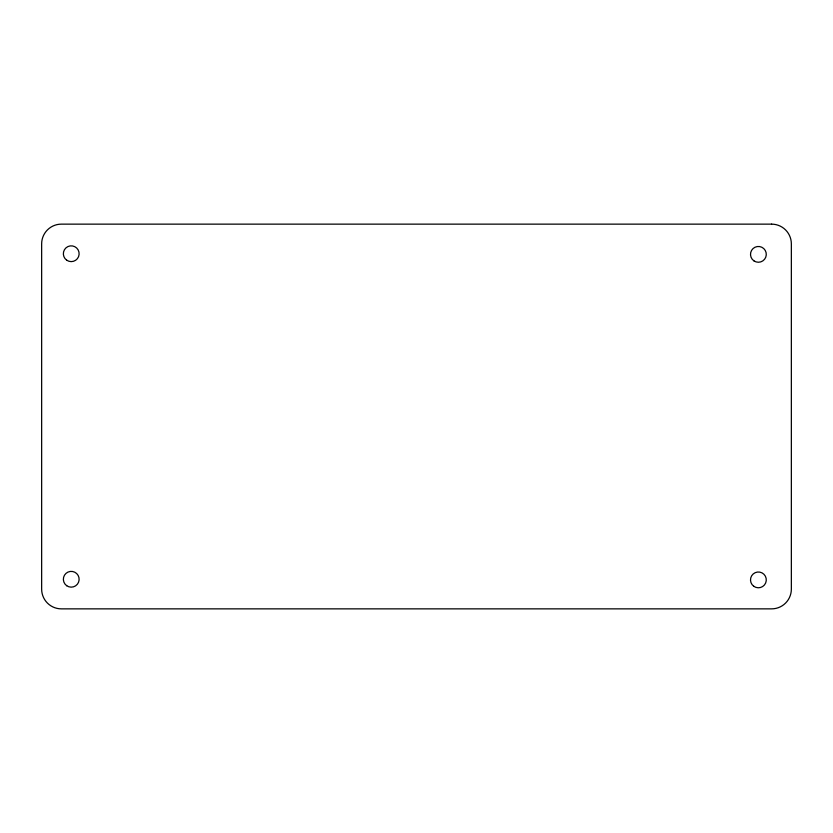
<?xml version="1.0" encoding="UTF-8"?>
<svg xmlns="http://www.w3.org/2000/svg" width="833" height="833" viewBox="0 0 833 833"><rect width="100%" height="100%" fill="white"/><g stroke="black" fill="none" stroke-linecap="round" stroke-linejoin="round"><path stroke-width="1.25" d="M771.618 224.139L61.382 224.139A19.732 19.732 0 0 0 41.65 243.871L41.65 589.129A19.732 19.732 0 0 0 61.382 608.861L771.618 608.861A19.732 19.732 0 0 0 791.35 589.129L791.35 243.871A19.732 19.732 0 0 0 771.618 224.139M66.713 585.724A7.893 7.893 0 0 0 79.104 579.955A7.893 7.893 0 0 0 67.91 572.115A7.893 7.893 0 0 0 66.713 585.724M753.761 586.276A7.893 7.893 0 0 0 766.245 580.716A7.893 7.893 0 0 0 755.187 572.677A7.893 7.893 0 0 0 753.761 586.276M753.948 260.875A7.893 7.893 0 0 0 766.266 254.96A7.893 7.893 0 0 0 754.979 247.245A7.893 7.893 0 0 0 753.948 260.875M66.734 260.208A7.893 7.893 0 0 0 79.104 254.409A7.893 7.893 0 0 0 67.889 246.589A7.893 7.893 0 0 0 66.734 260.208"/></g></svg>
